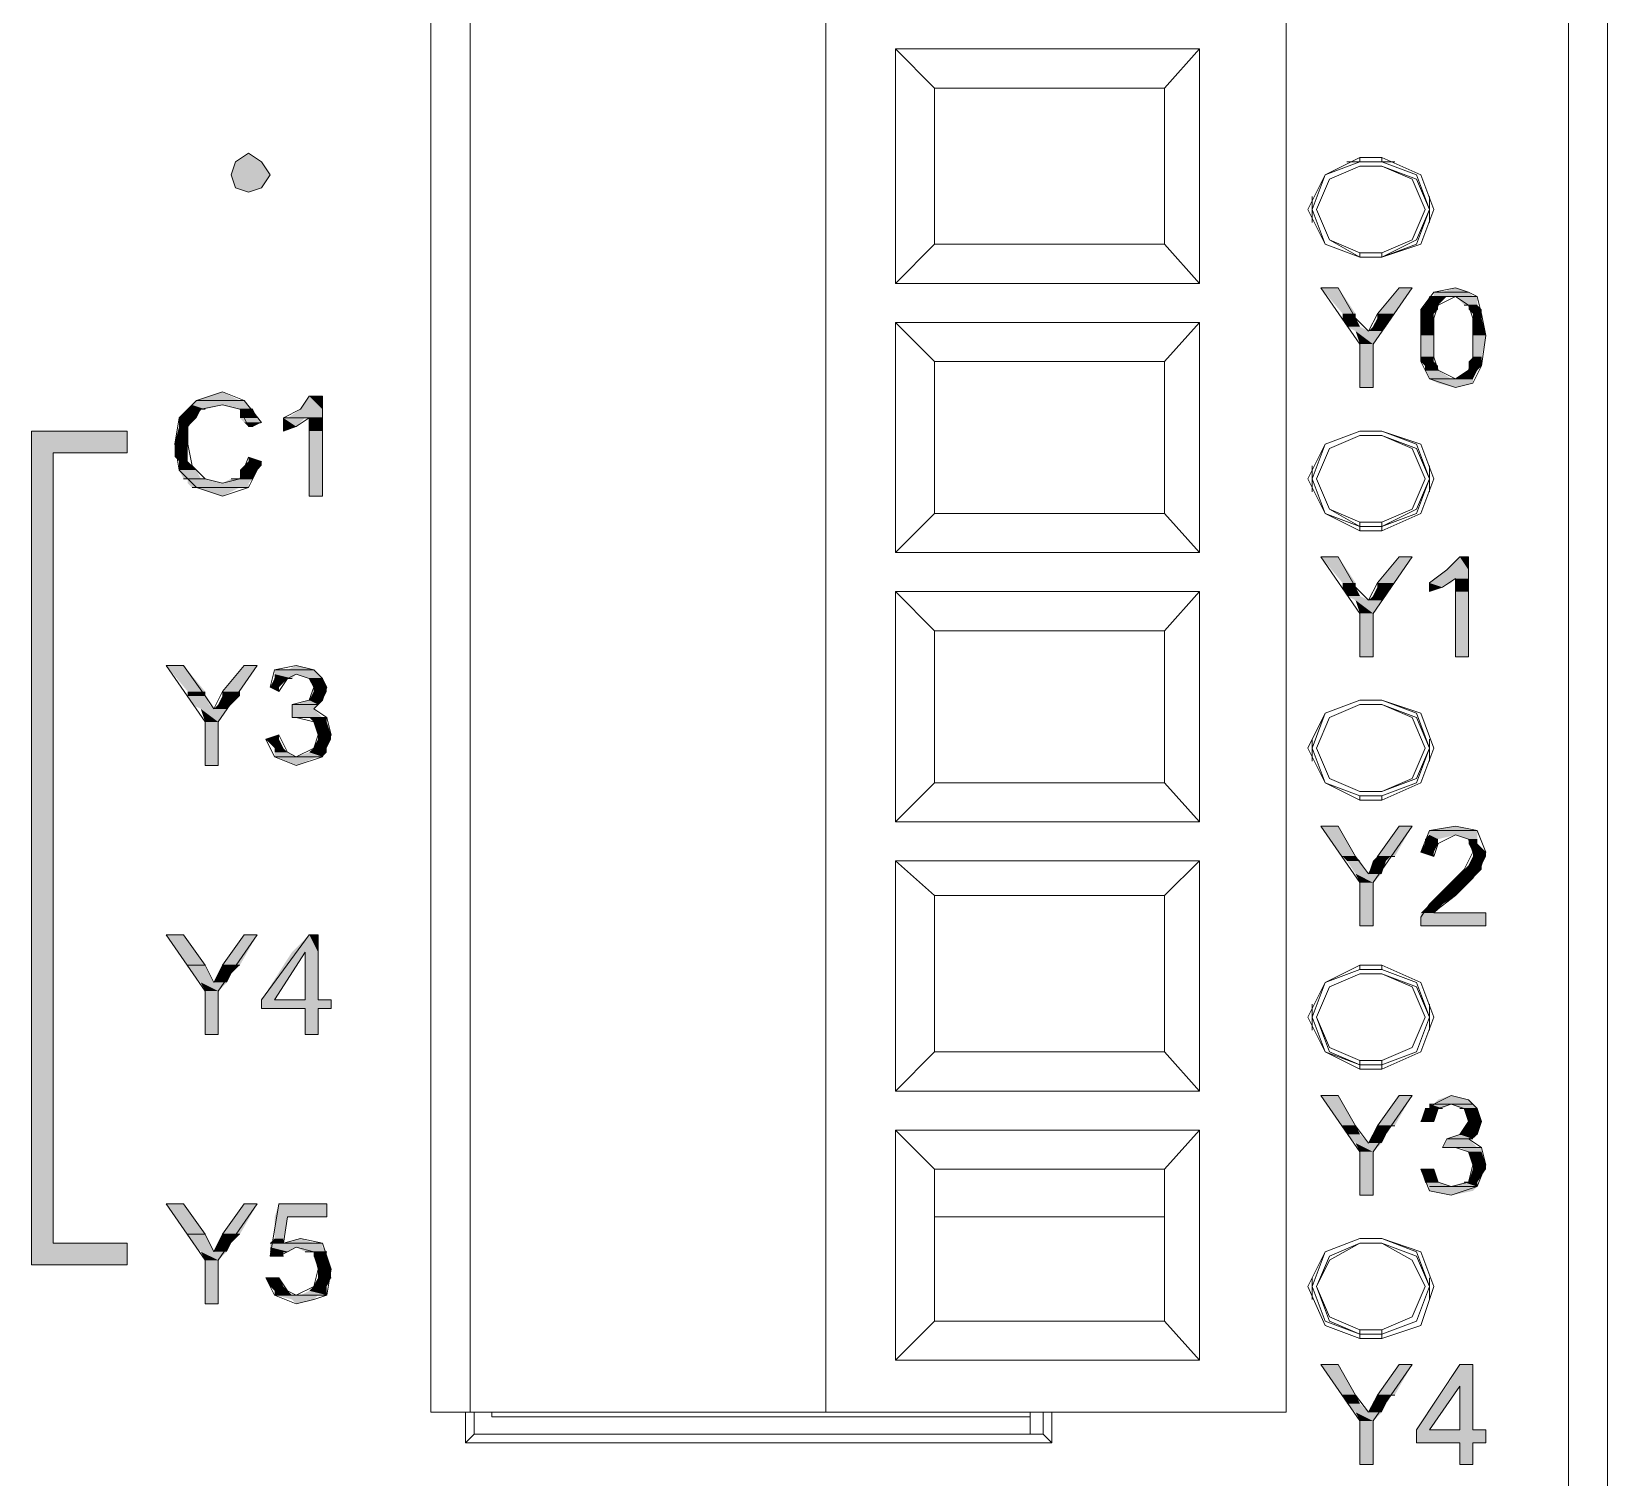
# Model space of a CAD drawing. Header units: millimetres. Extents: x 41 to 1635, y 11 to 1528.
# Drawn here: x 977.91 to 998.48, y 1161.36 to 1180.23 of the extents above; entities that cross this region are included whole.
import ezdxf

# ---------------------------------------------------------------- set-up
doc = ezdxf.new("R2010")
doc.units = ezdxf.units.MM
doc.header["$LTSCALE"] = 8
for name, color, linetype in [('Layer1', 3, 'CONTINUOUS'), ('PDF_Geometry', 7, 'CONTINUOUS'), ('PDF_Solid Fills', 7, 'CONTINUOUS')]:
    doc.layers.add(name, color=color, linetype=linetype)

# ---------------------------------------------------------------- blocks, each defined once
blk = doc.blocks.new('28SS211R')
at = {"layer": 'PDF_Geometry', "lineweight": 9}
for points in [[(45.894, 2.734), (45.894, -0.269), (45.894, -89.721), (45.894, -92.723)], [(45.894, -89.721), (45.724, -90.061), (45.384, -90.174), (45.384, 0.185)], [(41.702, -3.611), (30.542, -3.611), (30.542, -36.072)], [(31.052, -36.072), (31.052, -3.611)], [(35.697, -3.611), (35.697, -36.072)], [(41.702, -3.611), (41.702, -36.072)], [(36.603, -18.284), (36.603, -21.343)], [(36.603, -18.284), (37.113, -18.794), (37.113, -20.833)], [(40.569, -18.284), (36.603, -18.284)], [(37.113, -18.794), (40.116, -18.794), (40.569, -18.284)], [(40.569, -21.343), (40.569, -18.284)], [(40.569, -21.343), (40.116, -20.833), (40.116, -18.794)], [(42.665, -21.003), (42.212, -20.833), (41.985, -20.38), (42.212, -19.927), (42.665, -19.7), (42.665, -19.757)], [(42.665, -19.7), (42.948, -19.7), (42.948, -19.757)], [(42.948, -19.7), (43.458, -19.927), (43.628, -20.38), (43.458, -20.833), (42.948, -21.003), (42.948, -20.946)], [(42.665, -19.757), (42.212, -19.927), (42.042, -20.38), (42.212, -20.833), (42.665, -21.003)], [(42.665, -20.946), (42.268, -20.776), (42.099, -20.38), (42.268, -19.983), (42.665, -19.813), (42.268, -19.983), (42.099, -20.38), (42.268, -20.776), (42.665, -21.003)], [(43.118, -19.757), (42.495, -19.757)], [(42.948, -19.757), (42.665, -19.757)], [(42.665, -19.813), (42.665, -19.813)], [(42.948, -19.813), (43.402, -19.983), (43.571, -20.38), (43.402, -20.776), (42.948, -21.003), (43.402, -20.833), (43.571, -20.38), (43.402, -19.927), (42.948, -19.757)], [(42.948, -19.813), (42.948, -19.813)], [(42.948, -20.946), (43.345, -20.776), (43.515, -20.38), (43.345, -19.983), (42.948, -19.813)], [(42.042, -20.55), (42.042, -20.21)], [(43.571, -20.55), (43.571, -20.21)], [(40.116, -20.833), (37.113, -20.833), (36.603, -21.343)], [(42.948, -21.003), (42.665, -21.003), (42.948, -21.003), (42.665, -21.003), (42.665, -20.946)], [(42.665, -20.946), (42.948, -20.946)], [(42.665, -21.003), (42.665, -21.003)], [(42.948, -21.003), (42.948, -21.003)], [(36.603, -21.343), (40.569, -21.343)], [(36.603, -21.853), (36.603, -24.855)], [(36.603, -21.853), (37.113, -22.363), (37.113, -24.345)], [(40.569, -21.853), (36.603, -21.853)], [(37.113, -22.363), (40.116, -22.363), (40.569, -21.853)], [(40.569, -24.855), (40.569, -21.853)], [(40.569, -24.855), (40.116, -24.345), (40.116, -22.363)], [(42.665, -24.515), (42.212, -24.345), (42.042, -23.892), (42.212, -23.439), (42.665, -23.269), (42.212, -23.439), (41.985, -23.892), (42.212, -24.345), (42.665, -24.572)], [(42.665, -24.459), (42.268, -24.289), (42.099, -23.892), (42.268, -23.496), (42.665, -23.326), (42.268, -23.496), (42.099, -23.892), (42.268, -24.289), (42.665, -24.515)], [(42.665, -23.269), (42.665, -23.269)], [(42.665, -23.326), (42.665, -23.326)], [(42.948, -23.269), (42.948, -23.269)], [(42.948, -23.269), (43.402, -23.439), (43.571, -23.892), (43.402, -24.345), (42.948, -24.515), (42.948, -24.459)], [(42.948, -23.269), (43.458, -23.439), (43.628, -23.892), (43.458, -24.345), (42.948, -24.572), (42.948, -24.515)], [(42.948, -23.326), (42.948, -23.326)], [(42.948, -24.515), (43.402, -24.289), (43.571, -23.892), (43.402, -23.496), (42.948, -23.326)], [(42.948, -24.459), (43.345, -24.289), (43.515, -23.892), (43.345, -23.496), (42.948, -23.326)], [(42.042, -24.062), (42.042, -23.722)], [(43.571, -24.062), (43.571, -23.722)], [(40.116, -24.345), (37.113, -24.345), (36.603, -24.855)], [(42.665, -24.515), (42.948, -24.515), (42.665, -24.515), (42.665, -24.459)], [(42.665, -24.459), (42.948, -24.459)], [(42.948, -24.572), (42.665, -24.572), (42.665, -24.515)], [(36.603, -24.855), (40.569, -24.855)], [(36.603, -25.365), (36.603, -28.368)], [(36.603, -25.365), (37.113, -25.875), (37.113, -27.858)], [(40.569, -25.365), (36.603, -25.365)], [(37.113, -25.875), (40.116, -25.875), (40.569, -25.365)], [(40.569, -28.368), (40.569, -25.365)], [(40.569, -28.368), (40.116, -27.858), (40.116, -25.875)], [(42.665, -28.028), (42.212, -27.858), (42.042, -27.405), (42.212, -26.951), (42.665, -26.781), (42.212, -26.951), (41.985, -27.405), (42.212, -27.858), (42.665, -28.084)], [(42.665, -26.781), (42.665, -26.781)], [(42.665, -26.838), (42.665, -26.838)], [(42.948, -26.781), (42.948, -26.781)], [(42.948, -26.781), (43.458, -26.951), (43.628, -27.405), (43.458, -27.858), (42.948, -28.084), (42.948, -28.028)], [(42.948, -28.028), (43.402, -27.858), (43.571, -27.405), (43.402, -26.951), (42.948, -26.781)], [(42.948, -26.838), (42.948, -26.838)], [(42.042, -27.575), (42.042, -27.291)], [(43.571, -27.575), (43.571, -27.291)], [(40.116, -27.858), (37.113, -27.858), (36.603, -28.368)], [(42.665, -27.971), (42.665, -27.971)], [(42.665, -28.028), (42.665, -28.084), (42.948, -28.084)], [(42.665, -28.028), (42.948, -28.028)], [(42.948, -27.971), (42.948, -27.971)], [(36.603, -28.368), (40.569, -28.368)], [(36.603, -28.877), (36.603, -31.88)], [(36.603, -28.877), (37.113, -29.331), (37.113, -31.37)], [(40.569, -28.877), (36.603, -28.877)], [(37.113, -29.331), (40.116, -29.331), (40.569, -28.877)], [(40.569, -31.88), (40.569, -28.877)], [(40.569, -31.88), (40.116, -31.37), (40.116, -29.331)], [(42.665, -31.597), (42.212, -31.37), (41.985, -30.917), (42.212, -30.464), (42.665, -30.237), (42.665, -30.294)], [(42.665, -30.294), (42.212, -30.464), (42.042, -30.917), (42.212, -31.37), (42.665, -31.54)], [(42.665, -31.483), (42.268, -31.313), (42.099, -30.917), (42.268, -30.52), (42.665, -30.35), (42.268, -30.52), (42.099, -30.917), (42.268, -31.37), (42.665, -31.54)], [(42.948, -30.294), (42.948, -30.237), (42.665, -30.237)], [(42.948, -30.294), (42.665, -30.294)], [(42.665, -30.35), (42.665, -30.35)], [(42.948, -30.237), (43.458, -30.464), (43.628, -30.917), (43.458, -31.37), (42.948, -31.597), (42.948, -31.54)], [(42.948, -30.294), (43.402, -30.464), (43.571, -30.917), (43.402, -31.37), (42.948, -31.54), (42.948, -31.483)], [(42.948, -30.35), (42.948, -30.35)], [(42.948, -31.54), (43.402, -31.37), (43.571, -30.917), (43.402, -30.52), (42.948, -30.35)], [(42.948, -31.483), (43.345, -31.314), (43.515, -30.917), (43.345, -30.52), (42.948, -30.35)], [(42.042, -31.087), (42.042, -30.747)], [(43.571, -31.087), (43.571, -30.747)], [(40.116, -31.37), (37.113, -31.37), (36.603, -31.88)], [(42.665, -31.483), (42.948, -31.483)], [(42.665, -31.54), (42.665, -31.483)], [(42.665, -31.54), (42.665, -31.597), (42.948, -31.597)], [(36.603, -31.88), (40.569, -31.88)], [(36.603, -32.39), (36.603, -35.392)], [(36.603, -32.39), (37.113, -32.9), (37.113, -34.883)], [(40.569, -32.39), (36.603, -32.39)], [(37.113, -32.9), (40.116, -32.9), (40.569, -32.39)], [(40.569, -35.392), (40.569, -32.39)], [(40.569, -35.392), (40.116, -34.883), (40.116, -32.9)], [(37.113, -33.523), (40.116, -33.523)], [(42.665, -35.052), (42.212, -34.883), (42.042, -34.429), (42.212, -33.976), (42.665, -33.806), (42.212, -33.976), (41.985, -34.429), (42.212, -34.939), (42.665, -35.109)], [(42.665, -34.996), (42.268, -34.826), (42.099, -34.429), (42.268, -34.089), (42.665, -33.863), (42.268, -34.033), (42.099, -34.429), (42.268, -34.883), (42.665, -35.053)], [(42.665, -33.806), (42.665, -33.806)], [(42.665, -33.863), (42.665, -33.863)], [(42.948, -33.806), (42.948, -33.806)], [(42.948, -33.806), (43.402, -33.976), (43.571, -34.429), (43.402, -34.883), (42.948, -35.052), (42.948, -34.996)], [(42.948, -33.806), (43.458, -33.976), (43.628, -34.429), (43.458, -34.939), (42.948, -35.109), (42.948, -35.052)], [(42.948, -33.863), (42.948, -33.863)], [(42.948, -35.052), (43.402, -34.883), (43.571, -34.429), (43.402, -34.033), (42.948, -33.863)], [(42.948, -34.996), (43.345, -34.826), (43.515, -34.429), (43.345, -34.089), (42.948, -33.863)], [(42.042, -34.599), (42.042, -34.316)], [(43.571, -34.599), (43.571, -34.316)], [(40.116, -34.883), (37.113, -34.883), (36.603, -35.392)], [(42.665, -34.996), (42.948, -34.996)], [(42.665, -35.052), (42.665, -34.996)], [(42.665, -35.052), (42.665, -35.109), (42.948, -35.109)], [(36.603, -35.392), (40.569, -35.392)], [(30.542, -36.072), (41.702, -36.072)], [(30.995, -36.072), (30.995, -36.469)], [(31.108, -36.072), (31.108, -36.355)], [(31.335, -36.129), (31.335, -36.072)], [(38.36, -36.129), (31.335, -36.129)], [(38.36, -36.355), (38.36, -36.072)], [(38.53, -36.355), (38.53, -36.072)], [(38.53, -36.355), (38.643, -36.469), (38.643, -36.072)], [(38.643, -36.469), (30.995, -36.469), (31.108, -36.355)], [(31.108, -36.355), (38.529, -36.355)]]:
    blk.add_lwpolyline(points, dxfattribs=at)
for points in [[(27.936, -19.927), (27.992, -20.097), (28.162, -20.153), (28.332, -20.097), (28.446, -19.927), (28.332, -19.757), (28.162, -19.643), (27.992, -19.757)], [(42.665, -19.813), (42.948, -19.813)], [(42.835, -22.702), (42.835, -22.136), (43.345, -21.399), (43.175, -21.399), (42.892, -21.739), (42.778, -21.966), (42.608, -21.796), (42.382, -21.399), (42.155, -21.399), (42.665, -22.136), (42.665, -22.702)], [(42.155, -21.4), (42.382, -21.4)], [(43.175, -21.4), (43.345, -21.4)], [(43.571, -22.589), (43.911, -22.702), (44.138, -22.646), (44.251, -22.419), (44.308, -22.023), (44.251, -21.739), (44.195, -21.513), (44.081, -21.456), (43.911, -21.399), (43.628, -21.456), (43.458, -21.683), (43.458, -22.023), (43.458, -22.363)], [(43.628, -21.513), (43.571, -21.513), (43.798, -21.513)], [(43.741, -21.456), (43.628, -21.456), (44.081, -21.456)], [(43.628, -21.513), (43.911, -21.513), (43.798, -21.513)], [(43.685, -21.626), (43.911, -21.513), (44.081, -21.626), (44.138, -21.796), (44.138, -22.023), (44.138, -22.306), (44.081, -22.476), (43.911, -22.589), (43.685, -22.476), (43.628, -22.306), (43.628, -22.023), (43.628, -21.796)], [(43.741, -21.456), (44.081, -21.456)], [(43.911, -21.513), (44.195, -21.513)], [(43.911, -21.513), (44.195, -21.513)], [(43.458, -21.796), (43.628, -21.796)], [(43.458, -21.796), (43.628, -21.796)], [(43.515, -21.626), (43.685, -21.626)], [(43.515, -21.626), (43.685, -21.626)], [(44.025, -21.626), (44.195, -21.626)], [(44.025, -21.626), (44.195, -21.626)], [(44.138, -21.796), (44.251, -21.796)], [(44.138, -21.796), (44.251, -21.796)], [(43.458, -22.306), (43.628, -22.306)], [(43.458, -22.306), (43.628, -22.306)], [(44.138, -22.306), (44.251, -22.306)], [(44.138, -22.306), (44.251, -22.306)], [(43.515, -22.476), (43.685, -22.476)], [(43.515, -22.476), (43.685, -22.476)], [(43.571, -22.589), (43.911, -22.589)], [(43.571, -22.589), (43.911, -22.589)], [(43.911, -22.589), (44.138, -22.589)], [(43.911, -22.589), (44.138, -22.589)], [(44.081, -22.476), (44.195, -22.476)], [(44.081, -22.476), (44.195, -22.476)], [(28.049, -23.892), (27.822, -23.949), (27.596, -23.892), (27.426, -23.722), (27.369, -23.439), (27.369, -23.212), (27.539, -22.986), (27.822, -22.929), (28.049, -22.986), (28.162, -23.212), (28.332, -23.156), (28.106, -22.872), (27.822, -22.759), (27.482, -22.872), (27.256, -23.099), (27.199, -23.439), (27.256, -23.779), (27.482, -24.005), (27.822, -24.119), (28.162, -24.005), (28.332, -23.666), (28.162, -23.609)], [(29.125, -22.816), (28.955, -22.816), (28.842, -22.986), (28.616, -23.099), (28.616, -23.269), (28.785, -23.212), (28.955, -23.099), (28.955, -24.119), (29.125, -24.119)], [(28.955, -22.816), (29.125, -22.816)], [(42.665, -22.702), (42.835, -22.702)], [(27.369, -22.986), (27.539, -22.986)], [(27.369, -22.986), (27.596, -22.986), (27.539, -22.986)], [(27.482, -22.872), (28.106, -22.872)], [(27.482, -22.872), (28.106, -22.872)], [(28.049, -22.986), (28.219, -22.986)], [(28.049, -22.986), (28.219, -22.986)], [(27.256, -23.212), (27.369, -23.212)], [(27.256, -23.212), (27.369, -23.212)], [(28.162, -23.212), (28.219, -23.212), (28.162, -23.212)], [(28.672, -23.099), (28.616, -23.099), (28.899, -23.099)], [(28.672, -23.099), (28.955, -23.099), (28.899, -23.099)], [(28.955, -23.099), (29.125, -23.099)], [(28.955, -23.099), (29.125, -23.099)], [(25.33, -23.269), (26.576, -23.269)], [(25.33, -23.269), (25.33, -34.146), (26.576, -34.146), (26.576, -33.863), (25.613, -33.863), (25.613, -23.552), (26.576, -23.552), (26.576, -23.269)], [(42.665, -23.269), (42.948, -23.269)], [(42.665, -23.326), (42.948, -23.326)], [(25.613, -23.552), (26.576, -23.552)], [(27.313, -23.892), (27.596, -23.892)], [(27.313, -23.892), (27.596, -23.892)], [(27.426, -24.005), (28.049, -24.005)], [(27.426, -24.005), (28.162, -24.005), (28.049, -24.005)], [(28.049, -23.892), (27.936, -23.892), (28.219, -23.892)], [(28.049, -23.892), (28.219, -23.892)], [(28.955, -24.119), (29.125, -24.119)], [(42.155, -24.912), (42.382, -24.912)], [(42.835, -26.215), (42.835, -25.648), (43.345, -24.912), (43.175, -24.912), (42.892, -25.252), (42.778, -25.478), (42.608, -25.308), (42.382, -24.912), (42.155, -24.912), (42.665, -25.648), (42.665, -26.215)], [(43.175, -24.912), (43.345, -24.912)], [(44.081, -24.912), (43.968, -24.912), (43.798, -25.082), (43.571, -25.252), (43.571, -25.365), (43.741, -25.308), (43.911, -25.195), (43.911, -26.215), (44.081, -26.215)], [(43.968, -24.912), (44.081, -24.912)], [(42.665, -26.215), (42.835, -26.215)], [(43.911, -26.215), (44.081, -26.215)], [(27.086, -26.328), (27.313, -26.328)], [(27.766, -27.631), (27.766, -27.065), (28.276, -26.328), (28.106, -26.328), (27.822, -26.668), (27.709, -26.895), (27.596, -26.725), (27.313, -26.328), (27.086, -26.328), (27.596, -27.065), (27.596, -27.631)], [(28.106, -26.328), (28.276, -26.328)], [(28.502, -27.518), (28.785, -27.631), (29.125, -27.518), (29.239, -27.235), (29.182, -27.008), (29.012, -26.895), (29.125, -26.781), (29.182, -26.611), (29.125, -26.498), (29.012, -26.385), (28.785, -26.328), (28.502, -26.385), (28.446, -26.611), (28.559, -26.668), (28.672, -26.498), (28.785, -26.441), (28.955, -26.498), (29.012, -26.611), (28.955, -26.781), (28.729, -26.838), (28.729, -27.008), (28.785, -27.008), (29.012, -27.065), (29.069, -27.235), (29.012, -27.405), (28.785, -27.518), (28.672, -27.461), (28.559, -27.235), (28.389, -27.291)], [(28.672, -26.385), (28.502, -26.385), (29.012, -26.385)], [(28.502, -26.498), (28.672, -26.498)], [(28.502, -26.498), (28.729, -26.498), (28.672, -26.498)], [(28.502, -26.498), (28.672, -26.498)], [(28.502, -26.498), (28.672, -26.498)], [(28.672, -26.385), (29.012, -26.385)], [(28.955, -26.498), (29.125, -26.498)], [(28.955, -26.498), (29.125, -26.498)], [(28.955, -26.498), (29.125, -26.498)], [(28.955, -26.498), (29.125, -26.498)], [(28.446, -26.611), (28.559, -26.611)], [(28.446, -26.611), (28.559, -26.611)], [(29.012, -26.611), (29.182, -26.611)], [(29.012, -26.611), (29.182, -26.611)], [(28.729, -26.838), (28.729, -26.838)], [(28.785, -26.838), (28.729, -26.838), (29.069, -26.838)], [(28.785, -26.838), (29.069, -26.838)], [(28.955, -26.781), (29.125, -26.781)], [(28.955, -26.781), (29.125, -26.781)], [(42.665, -27.971), (42.268, -27.801), (42.099, -27.405), (42.268, -27.008), (42.665, -26.838), (42.268, -27.008), (42.099, -27.405), (42.268, -27.801)], [(42.665, -26.781), (42.948, -26.781)], [(42.665, -26.838), (42.948, -26.838)], [(42.948, -26.838), (43.345, -27.008), (43.515, -27.405), (43.345, -27.801), (42.948, -27.971), (43.402, -27.801), (43.571, -27.405), (43.402, -27.008)], [(28.729, -27.008), (28.785, -27.008), (28.729, -27.008)], [(28.785, -27.008), (29.125, -27.008)], [(28.785, -27.008), (29.125, -27.008)], [(28.842, -27.008), (29.182, -27.008)], [(28.842, -27.008), (29.182, -27.008)], [(29.069, -27.235), (29.239, -27.235)], [(29.069, -27.235), (29.239, -27.235)], [(29.069, -27.235), (29.239, -27.235)], [(29.069, -27.235), (29.239, -27.235)], [(28.502, -27.518), (29.125, -27.518)], [(28.502, -27.518), (29.125, -27.518)], [(28.502, -27.518), (29.069, -27.518)], [(28.502, -27.518), (29.125, -27.518), (29.069, -27.518)], [(27.596, -27.631), (27.766, -27.631)], [(42.948, -27.971), (42.665, -27.971)], [(42.155, -28.424), (42.382, -28.424)], [(42.835, -29.727), (42.835, -29.161), (43.345, -28.424), (43.175, -28.424), (42.892, -28.821), (42.778, -29.047), (42.608, -28.821), (42.382, -28.424), (42.155, -28.424), (42.665, -29.161), (42.665, -29.727)], [(43.175, -28.424), (43.345, -28.424)], [(43.628, -29.557), (43.685, -29.501), (43.911, -29.331), (44.138, -29.104), (44.251, -28.934), (44.308, -28.764), (44.195, -28.481), (43.911, -28.424), (43.571, -28.481), (43.458, -28.764), (43.628, -28.821), (43.685, -28.651), (43.911, -28.538), (44.081, -28.594), (44.138, -28.764), (44.025, -28.991), (43.741, -29.274), (43.571, -29.444), (43.458, -29.614), (43.458, -29.727), (44.308, -29.727), (44.308, -29.557)], [(43.571, -28.481), (44.195, -28.481)], [(43.571, -28.481), (44.195, -28.481)], [(43.458, -28.764), (43.628, -28.764)], [(43.458, -28.764), (43.628, -28.764)], [(43.458, -28.764), (43.628, -28.764)], [(43.458, -28.764), (43.628, -28.764)], [(44.138, -28.764), (44.308, -28.764)], [(44.138, -28.764), (44.308, -28.764)], [(44.138, -28.764), (44.308, -28.764)], [(44.138, -28.764), (44.308, -28.764)], [(42.438, -28.821), (42.608, -28.821)], [(42.438, -28.821), (42.608, -28.821)], [(42.892, -28.821), (43.062, -28.821)], [(42.892, -28.821), (43.118, -28.821), (43.062, -28.821)], [(43.628, -29.557), (44.308, -29.557)], [(42.665, -29.727), (42.835, -29.727)], [(43.458, -29.727), (44.308, -29.727)], [(27.086, -29.841), (27.313, -29.841)], [(27.766, -31.144), (27.766, -30.577), (28.276, -29.841), (28.106, -29.841), (27.822, -30.237), (27.709, -30.464), (27.596, -30.237), (27.313, -29.841), (27.086, -29.841), (27.596, -30.577), (27.596, -31.144)], [(28.106, -29.841), (28.276, -29.841)], [(29.069, -31.144), (29.069, -30.804), (29.239, -30.804), (29.239, -30.69), (29.069, -30.69), (29.069, -29.841), (28.955, -29.841), (28.332, -30.69), (28.332, -30.804), (28.899, -30.804), (28.899, -31.144)], [(28.955, -29.841), (29.069, -29.841)], [(28.502, -30.69), (28.899, -30.067), (28.899, -30.69)], [(27.369, -30.237), (27.596, -30.237)], [(27.369, -30.237), (27.596, -30.237)], [(27.822, -30.237), (28.049, -30.237)], [(27.822, -30.237), (28.049, -30.237)], [(42.665, -30.35), (42.948, -30.35)], [(28.332, -30.804), (28.899, -30.804)], [(28.502, -30.69), (28.899, -30.69)], [(29.069, -30.69), (29.239, -30.69)], [(29.069, -30.804), (29.239, -30.804)], [(27.596, -31.144), (27.766, -31.144)], [(28.899, -31.144), (29.069, -31.144)], [(42.948, -31.54), (42.665, -31.54)], [(42.155, -31.937), (42.382, -31.937)], [(42.835, -33.24), (42.835, -32.673), (43.345, -31.937), (43.175, -31.937), (42.892, -32.333), (42.778, -32.56), (42.608, -32.333), (42.382, -31.937), (42.155, -31.937), (42.665, -32.673), (42.665, -33.24)], [(43.175, -31.937), (43.345, -31.937)], [(43.571, -33.183), (43.855, -33.24), (44.195, -33.126), (44.308, -32.843), (44.251, -32.616), (44.081, -32.503), (44.195, -32.447), (44.251, -32.277), (44.195, -32.107), (44.081, -31.993), (43.855, -31.937), (43.628, -32.05), (43.458, -32.277), (43.628, -32.277), (43.685, -32.107), (43.855, -32.05), (44.025, -32.107), (44.081, -32.277), (43.968, -32.447), (43.798, -32.503), (43.741, -32.616), (43.911, -32.616), (44.081, -32.673), (44.138, -32.843), (44.081, -33.07), (43.855, -33.126), (43.685, -33.07), (43.628, -32.9), (43.458, -32.9)], [(43.628, -32.05), (43.571, -32.05), (44.138, -32.05)], [(43.628, -32.05), (44.138, -32.05)], [(43.458, -32.277), (43.628, -32.277)], [(43.458, -32.277), (43.628, -32.277)], [(43.458, -32.277), (43.628, -32.277)], [(43.458, -32.277), (43.628, -32.277)], [(43.458, -32.277), (43.628, -32.277)], [(43.571, -32.107), (43.515, -32.107), (43.685, -32.107)], [(43.515, -32.107), (43.685, -32.107)], [(43.515, -32.107), (43.685, -32.107)], [(43.571, -32.107), (43.741, -32.107), (43.685, -32.107)], [(43.968, -32.107), (44.195, -32.107)], [(43.968, -32.107), (44.195, -32.107)], [(44.025, -32.107), (44.195, -32.107)], [(44.025, -32.107), (44.195, -32.107)], [(44.081, -32.277), (44.251, -32.277)], [(44.081, -32.277), (44.251, -32.277)], [(44.081, -32.277), (44.251, -32.277)], [(44.081, -32.277), (44.251, -32.277)], [(44.081, -32.277), (44.251, -32.277)], [(44.081, -32.277), (44.251, -32.277)], [(42.438, -32.333), (42.608, -32.333)], [(42.438, -32.333), (42.608, -32.333)], [(42.892, -32.333), (43.062, -32.333)], [(42.892, -32.333), (43.118, -32.333), (43.062, -32.333)], [(43.968, -32.447), (44.195, -32.447)], [(43.968, -32.447), (44.195, -32.447)], [(43.741, -32.616), (43.911, -32.616), (43.741, -32.616)], [(43.798, -32.503), (43.798, -32.503)], [(43.798, -32.503), (44.138, -32.503)], [(43.798, -32.503), (44.138, -32.503)], [(43.798, -32.503), (44.081, -32.503)], [(43.798, -32.503), (44.138, -32.503), (44.081, -32.503)], [(43.911, -32.616), (44.195, -32.616)], [(43.911, -32.616), (44.195, -32.616)], [(43.911, -32.616), (44.251, -32.616)], [(43.911, -32.616), (44.251, -32.616)], [(43.628, -32.9), (43.458, -32.9), (43.628, -32.9)], [(44.138, -32.843), (44.308, -32.843)], [(44.138, -32.843), (44.308, -32.843)], [(44.138, -32.9), (44.308, -32.9)], [(44.138, -32.9), (44.308, -32.9)], [(43.515, -33.07), (43.685, -33.07)], [(43.515, -33.07), (43.685, -33.07)], [(44.081, -33.07), (44.025, -33.07), (44.195, -33.07)], [(44.081, -33.07), (44.195, -33.07)], [(42.665, -33.24), (42.835, -33.24)], [(43.571, -33.126), (44.195, -33.126)], [(43.571, -33.126), (44.195, -33.126)], [(27.086, -33.353), (27.313, -33.353)], [(27.766, -34.656), (27.766, -34.089), (28.276, -33.353), (28.106, -33.353), (27.822, -33.749), (27.709, -33.976), (27.596, -33.749), (27.313, -33.353), (27.086, -33.353), (27.596, -34.089), (27.596, -34.656)], [(28.106, -33.353), (28.276, -33.353)], [(28.502, -34.543), (28.785, -34.656), (29.012, -34.599), (29.182, -34.543), (29.239, -34.203), (29.125, -33.863), (28.842, -33.806), (28.616, -33.863), (28.672, -33.523), (29.182, -33.523), (29.182, -33.353), (28.559, -33.353), (28.446, -34.033), (28.559, -34.033), (28.672, -33.976), (28.785, -33.919), (29.012, -33.976), (29.069, -34.203), (29.012, -34.429), (28.785, -34.543), (28.672, -34.486), (28.559, -34.316), (28.389, -34.316)], [(28.559, -33.353), (29.182, -33.353)], [(28.672, -33.523), (29.182, -33.523)], [(25.613, -33.863), (26.576, -33.863)], [(27.369, -33.749), (27.596, -33.749)], [(27.369, -33.749), (27.596, -33.749)], [(27.822, -33.749), (28.049, -33.749)], [(27.822, -33.749), (28.049, -33.749)], [(28.446, -33.863), (29.125, -33.863)], [(28.446, -33.863), (29.125, -33.863)], [(42.665, -33.806), (42.948, -33.806)], [(42.665, -33.863), (42.948, -33.863)], [(28.446, -33.976), (28.616, -33.976)], [(28.446, -33.976), (28.672, -33.976), (28.616, -33.976)], [(28.446, -34.033), (28.616, -34.033), (28.559, -34.033)], [(28.899, -33.976), (29.182, -33.976)], [(28.899, -33.976), (29.182, -33.976)], [(29.012, -34.033), (29.182, -34.033)], [(29.012, -34.033), (29.182, -34.033)], [(25.33, -34.146), (26.576, -34.146)], [(28.559, -34.316), (28.389, -34.316), (28.559, -34.316)], [(29.069, -34.203), (29.239, -34.203)], [(29.069, -34.203), (29.239, -34.203)], [(29.069, -34.316), (29.239, -34.316)], [(29.069, -34.316), (29.239, -34.316)], [(28.502, -34.543), (28.785, -34.543)], [(28.502, -34.543), (28.785, -34.543)], [(28.502, -34.543), (29.069, -34.543)], [(28.502, -34.543), (29.125, -34.543), (29.069, -34.543)], [(28.842, -34.543), (28.785, -34.543), (29.125, -34.543)], [(28.842, -34.543), (29.182, -34.543), (29.125, -34.543)], [(27.596, -34.656), (27.766, -34.656)], [(42.948, -35.052), (42.665, -35.052)], [(42.155, -35.449), (42.382, -35.449)], [(42.835, -36.752), (42.835, -36.185), (43.345, -35.449), (43.175, -35.449), (42.892, -35.846), (42.778, -36.072), (42.608, -35.846), (42.382, -35.449), (42.155, -35.449), (42.665, -36.185), (42.665, -36.752)], [(43.175, -35.449), (43.345, -35.449)], [(44.138, -36.752), (44.138, -36.469), (44.308, -36.469), (44.308, -36.299), (44.138, -36.299), (44.138, -35.449), (43.968, -35.449), (43.402, -36.299), (43.402, -36.469), (43.968, -36.469), (43.968, -36.752)], [(43.968, -35.449), (44.138, -35.449)], [(43.571, -36.299), (43.968, -35.732), (43.968, -36.299)], [(42.438, -35.846), (42.608, -35.846)], [(42.438, -35.846), (42.608, -35.846)], [(42.892, -35.846), (43.062, -35.846)], [(42.892, -35.846), (43.118, -35.846), (43.062, -35.846)], [(43.571, -36.299), (43.968, -36.299)], [(44.138, -36.299), (44.308, -36.299)], [(43.401, -36.469), (43.968, -36.469)], [(44.138, -36.469), (44.308, -36.469)], [(42.665, -36.752), (42.835, -36.752)], [(43.968, -36.752), (44.138, -36.752)]]:
    blk.add_lwpolyline(points, close=True, dxfattribs=at)
at = {"layer": 'PDF_Solid Fills', "lineweight": 9, "transparency": 33554559}
for points in [[(28.162, -19.643), (27.992, -19.757), (28.332, -19.757)], [(27.992, -19.757), (27.936, -19.927), (28.446, -19.927)], [(27.936, -19.927), (27.992, -20.097), (28.332, -20.097)], [(27.936, -19.927), (28.446, -19.927), (28.332, -20.097)], [(27.992, -19.757), (28.332, -19.757), (28.446, -19.927)], [(27.992, -20.097), (28.332, -20.097), (28.162, -20.153)], [(42.155, -21.4), (42.438, -21.739), (42.608, -21.739)], [(42.155, -21.4), (42.382, -21.4), (42.608, -21.739)], [(43.175, -21.4), (42.892, -21.739), (43.118, -21.739)], [(43.175, -21.4), (43.345, -21.4), (43.118, -21.739)], [(43.571, -21.513), (43.515, -21.626), (43.685, -21.626)], [(43.571, -21.513), (43.798, -21.513), (43.685, -21.626)], [(43.628, -21.456), (43.628, -21.513), (44.138, -21.513)], [(43.628, -21.456), (44.081, -21.456), (44.138, -21.513)], [(43.911, -21.4), (43.741, -21.456), (44.081, -21.456)], [(43.911, -21.513), (44.025, -21.626), (44.195, -21.626)], [(43.911, -21.513), (44.195, -21.513), (44.195, -21.626)], [(42.438, -21.739), (42.438, -21.796), (42.608, -21.796)], [(42.438, -21.739), (42.608, -21.739), (42.608, -21.796)], [(42.438, -21.796), (42.495, -21.909), (42.665, -21.909)], [(42.438, -21.796), (42.608, -21.796), (42.665, -21.909)], [(42.892, -21.796), (42.835, -21.909), (43.005, -21.909)], [(42.892, -21.739), (42.892, -21.796), (43.062, -21.796)], [(42.892, -21.739), (43.118, -21.739), (43.062, -21.796)], [(42.892, -21.796), (43.062, -21.796), (43.005, -21.909)], [(43.515, -21.626), (43.458, -21.683), (43.685, -21.683)], [(43.458, -21.683), (43.458, -21.739), (43.628, -21.739)], [(43.458, -21.683), (43.685, -21.683), (43.628, -21.739)], [(43.458, -21.739), (43.458, -21.796), (43.628, -21.796)], [(43.458, -21.739), (43.628, -21.739), (43.628, -21.796)], [(43.458, -21.796), (43.458, -22.023), (43.628, -22.023)], [(43.458, -21.796), (43.628, -21.796), (43.628, -22.023)], [(43.515, -21.626), (43.685, -21.626), (43.685, -21.683)], [(44.081, -21.626), (44.081, -21.683), (44.251, -21.683)], [(44.081, -21.626), (44.195, -21.626), (44.251, -21.683)], [(44.081, -21.683), (44.138, -21.739), (44.251, -21.739)], [(44.081, -21.683), (44.251, -21.683), (44.251, -21.739)], [(44.138, -21.739), (44.138, -21.796), (44.251, -21.796)], [(44.138, -21.739), (44.251, -21.739), (44.251, -21.796)], [(44.138, -21.796), (44.138, -22.023), (44.308, -22.023)], [(44.138, -21.796), (44.251, -21.796), (44.308, -22.023)], [(42.495, -21.909), (42.608, -21.966), (42.778, -21.966)], [(42.495, -21.909), (42.665, -21.909), (42.778, -21.966)], [(42.608, -21.966), (42.665, -22.136), (42.835, -22.136)], [(42.608, -21.966), (42.948, -21.966), (42.835, -22.136)], [(42.835, -21.909), (42.778, -21.966), (42.948, -21.966)], [(42.835, -21.909), (43.005, -21.909), (42.948, -21.966)], [(42.665, -22.136), (42.665, -22.702), (42.835, -22.702)], [(42.665, -22.136), (42.835, -22.136), (42.835, -22.702)], [(43.458, -22.023), (43.458, -22.306), (43.628, -22.306)], [(43.458, -22.023), (43.628, -22.023), (43.628, -22.306)], [(44.138, -22.023), (44.138, -22.306), (44.251, -22.306)], [(44.138, -22.023), (44.308, -22.023), (44.251, -22.306)], [(43.458, -22.306), (43.458, -22.363), (43.628, -22.363)], [(43.458, -22.306), (43.628, -22.306), (43.628, -22.363)], [(43.458, -22.363), (43.515, -22.419), (43.685, -22.419)], [(43.458, -22.363), (43.628, -22.363), (43.685, -22.419)], [(44.138, -22.306), (44.081, -22.363), (44.251, -22.363)], [(44.081, -22.363), (44.081, -22.419), (44.251, -22.419)], [(44.081, -22.363), (44.251, -22.363), (44.251, -22.419)], [(44.138, -22.306), (44.251, -22.306), (44.251, -22.363)], [(43.515, -22.419), (43.515, -22.476), (43.685, -22.476)], [(43.515, -22.419), (43.685, -22.419), (43.685, -22.476)], [(43.515, -22.476), (43.571, -22.589), (43.855, -22.589)], [(43.515, -22.476), (43.685, -22.476), (43.855, -22.589)], [(43.571, -22.589), (43.685, -22.646), (44.138, -22.646)], [(43.571, -22.589), (44.138, -22.589), (44.138, -22.646)], [(44.081, -22.476), (43.911, -22.589), (44.138, -22.589)], [(44.081, -22.419), (44.081, -22.476), (44.195, -22.476)], [(44.081, -22.419), (44.251, -22.419), (44.195, -22.476)], [(44.081, -22.476), (44.195, -22.476), (44.138, -22.589)], [(27.822, -22.759), (27.482, -22.872), (28.049, -22.872)], [(28.955, -22.816), (28.842, -22.986), (29.125, -22.986)], [(28.955, -22.816), (29.125, -22.816), (29.125, -22.986)], [(43.685, -22.646), (44.138, -22.646), (43.911, -22.703)], [(27.369, -22.986), (27.256, -23.099), (27.482, -23.099)], [(27.426, -22.929), (27.369, -22.986), (27.596, -22.986)], [(27.369, -22.986), (27.539, -22.986), (27.482, -23.099)], [(27.482, -22.872), (27.426, -22.929), (28.162, -22.929)], [(27.426, -22.929), (27.822, -22.929), (27.596, -22.986)], [(27.482, -22.872), (28.106, -22.872), (28.162, -22.929)], [(27.822, -22.929), (28.049, -22.986), (28.219, -22.986)], [(27.822, -22.929), (28.162, -22.929), (28.219, -22.986)], [(28.049, -22.986), (28.049, -23.099), (28.276, -23.099)], [(28.049, -22.986), (28.219, -22.986), (28.276, -23.099)], [(28.842, -22.986), (28.672, -23.099), (29.125, -23.099)], [(28.842, -22.986), (29.125, -22.986), (29.125, -23.099)], [(27.256, -23.212), (27.199, -23.439), (27.369, -23.439)], [(27.256, -23.099), (27.256, -23.156), (27.426, -23.156)], [(27.256, -23.099), (27.482, -23.099), (27.426, -23.156)], [(27.256, -23.156), (27.256, -23.212), (27.369, -23.212)], [(27.256, -23.156), (27.426, -23.156), (27.369, -23.212)], [(27.256, -23.212), (27.369, -23.212), (27.369, -23.439)], [(28.049, -23.099), (28.106, -23.156), (28.332, -23.156)], [(28.049, -23.099), (28.276, -23.099), (28.332, -23.156)], [(28.106, -23.156), (28.162, -23.212), (28.219, -23.212)], [(28.106, -23.156), (28.332, -23.156), (28.219, -23.212)], [(28.616, -23.099), (28.616, -23.212), (28.785, -23.212)], [(28.616, -23.099), (28.899, -23.099), (28.785, -23.212)], [(28.616, -23.212), (28.785, -23.212), (28.616, -23.269)], [(28.955, -23.099), (28.955, -23.212), (29.125, -23.212)], [(28.955, -23.099), (29.125, -23.099), (29.125, -23.212)], [(28.955, -23.212), (28.955, -23.269), (29.125, -23.269)], [(28.955, -23.212), (29.125, -23.212), (29.125, -23.269)], [(25.33, -23.269), (25.33, -23.552), (26.576, -23.552)], [(25.33, -23.269), (26.576, -23.269), (26.576, -23.552)], [(27.199, -23.439), (27.199, -23.609), (27.369, -23.609)], [(27.199, -23.439), (27.369, -23.439), (27.369, -23.609)], [(28.955, -23.269), (28.955, -24.119), (29.125, -24.119)], [(28.955, -23.269), (29.125, -23.269), (29.125, -24.119)], [(25.33, -23.552), (25.33, -33.863), (25.613, -33.863)], [(25.33, -23.552), (25.613, -23.552), (25.613, -33.863)], [(27.199, -23.609), (27.256, -23.666), (27.369, -23.666)], [(27.199, -23.609), (27.369, -23.609), (27.369, -23.666)], [(28.162, -23.609), (28.162, -23.666), (28.332, -23.666)], [(27.256, -23.666), (27.256, -23.722), (27.426, -23.722)], [(27.256, -23.666), (27.369, -23.666), (27.426, -23.722)], [(27.256, -23.722), (27.256, -23.779), (27.482, -23.779)], [(27.256, -23.722), (27.426, -23.722), (27.482, -23.779)], [(27.256, -23.779), (27.313, -23.892), (27.539, -23.892)], [(27.256, -23.779), (27.482, -23.779), (27.539, -23.892)], [(28.106, -23.722), (28.049, -23.779), (28.276, -23.779)], [(28.049, -23.779), (28.049, -23.892), (28.219, -23.892)], [(28.049, -23.779), (28.276, -23.779), (28.219, -23.892)], [(28.162, -23.666), (28.106, -23.722), (28.332, -23.722)], [(28.106, -23.722), (28.332, -23.722), (28.276, -23.779)], [(28.162, -23.666), (28.332, -23.666), (28.332, -23.722)], [(27.369, -23.892), (27.369, -23.949), (27.822, -23.949)], [(27.369, -23.892), (27.596, -23.892), (27.822, -23.949)], [(27.369, -23.949), (27.426, -24.006), (28.162, -24.006)], [(27.369, -23.949), (28.162, -23.949), (28.162, -24.006)], [(27.482, -24.005), (28.049, -24.005), (27.822, -24.119)], [(27.936, -23.892), (27.822, -23.949), (28.162, -23.949)], [(27.936, -23.892), (28.219, -23.892), (28.162, -23.949)], [(42.155, -24.912), (42.438, -25.252), (42.608, -25.252)], [(42.155, -24.912), (42.382, -24.912), (42.608, -25.252)], [(43.175, -24.912), (42.892, -25.252), (43.118, -25.252)], [(43.175, -24.912), (43.345, -24.912), (43.118, -25.252)], [(43.798, -25.082), (43.628, -25.195), (44.081, -25.195)], [(43.968, -24.912), (43.798, -25.082), (44.081, -25.082)], [(43.798, -25.082), (44.081, -25.082), (44.081, -25.195)], [(43.968, -24.912), (44.081, -24.912), (44.081, -25.082)], [(42.438, -25.252), (42.438, -25.308), (42.608, -25.308)], [(42.438, -25.252), (42.608, -25.252), (42.608, -25.308)], [(42.892, -25.252), (42.892, -25.308), (43.062, -25.308)], [(42.892, -25.252), (43.118, -25.252), (43.062, -25.308)], [(43.628, -25.195), (43.571, -25.252), (43.855, -25.252)], [(43.571, -25.252), (43.571, -25.308), (43.741, -25.308)], [(43.571, -25.252), (43.855, -25.252), (43.741, -25.308)], [(43.628, -25.195), (43.911, -25.195), (43.855, -25.252)], [(43.911, -25.195), (43.911, -25.252), (44.081, -25.252)], [(43.911, -25.195), (44.081, -25.195), (44.081, -25.252)], [(43.911, -25.252), (43.911, -25.308), (44.081, -25.308)], [(43.911, -25.252), (44.081, -25.252), (44.081, -25.308)], [(42.438, -25.308), (42.495, -25.422), (42.665, -25.422)], [(42.438, -25.308), (42.608, -25.308), (42.665, -25.422)], [(42.495, -25.422), (42.608, -25.478), (42.778, -25.478)], [(42.495, -25.422), (42.665, -25.422), (42.778, -25.478)], [(42.608, -25.478), (42.665, -25.648), (42.835, -25.648)], [(42.608, -25.478), (42.948, -25.478), (42.835, -25.648)], [(42.835, -25.422), (42.778, -25.478), (42.948, -25.478)], [(42.892, -25.308), (42.835, -25.422), (43.005, -25.422)], [(42.835, -25.422), (43.005, -25.422), (42.948, -25.478)], [(42.892, -25.308), (43.062, -25.308), (43.005, -25.422)], [(43.571, -25.308), (43.741, -25.308), (43.571, -25.365)], [(43.911, -25.308), (43.911, -25.365), (44.081, -25.365)], [(43.911, -25.308), (44.081, -25.308), (44.081, -25.365)], [(43.911, -25.365), (43.911, -26.215), (44.081, -26.215)], [(43.911, -25.365), (44.081, -25.365), (44.081, -26.215)], [(42.665, -25.648), (42.665, -26.215), (42.835, -26.215)], [(42.665, -25.648), (42.835, -25.648), (42.835, -26.215)], [(27.086, -26.328), (27.369, -26.668), (27.596, -26.668)], [(27.086, -26.328), (27.313, -26.328), (27.596, -26.668)], [(28.106, -26.328), (27.822, -26.668), (28.049, -26.668)], [(28.106, -26.328), (28.276, -26.328), (28.049, -26.668)], [(28.502, -26.498), (28.446, -26.611), (28.559, -26.611)], [(28.502, -26.385), (28.502, -26.441), (29.069, -26.441)], [(28.502, -26.385), (29.012, -26.385), (29.069, -26.441)], [(28.502, -26.441), (28.502, -26.498), (28.729, -26.498)], [(28.502, -26.441), (28.785, -26.441), (28.729, -26.498)], [(28.502, -26.498), (28.672, -26.498), (28.559, -26.611)], [(28.785, -26.328), (28.672, -26.385), (29.012, -26.385)], [(28.785, -26.441), (28.955, -26.498), (29.125, -26.498)], [(28.785, -26.441), (29.069, -26.441), (29.125, -26.498)], [(28.955, -26.498), (29.012, -26.611), (29.182, -26.611)], [(28.955, -26.498), (29.125, -26.498), (29.182, -26.611)], [(27.369, -26.668), (27.369, -26.725), (27.596, -26.725)], [(27.369, -26.668), (27.596, -26.668), (27.596, -26.725)], [(27.369, -26.725), (27.426, -26.838), (27.652, -26.838)], [(27.369, -26.725), (27.596, -26.725), (27.652, -26.838)], [(27.822, -26.725), (27.766, -26.838), (27.936, -26.838)], [(27.822, -26.668), (27.822, -26.725), (28.049, -26.725)], [(27.822, -26.668), (28.049, -26.668), (28.049, -26.725)], [(27.822, -26.725), (28.049, -26.725), (27.936, -26.838)], [(28.446, -26.611), (28.559, -26.611), (28.559, -26.668)], [(29.012, -26.668), (28.955, -26.781), (29.125, -26.781)], [(29.012, -26.611), (29.012, -26.668), (29.182, -26.668)], [(29.012, -26.611), (29.182, -26.611), (29.182, -26.668)], [(29.012, -26.668), (29.182, -26.668), (29.125, -26.781)], [(27.426, -26.838), (27.539, -26.895), (27.709, -26.895)], [(27.426, -26.838), (27.652, -26.838), (27.709, -26.895)], [(27.539, -26.895), (27.596, -27.065), (27.766, -27.065)], [(27.539, -26.895), (27.879, -26.895), (27.766, -27.065)], [(27.766, -26.838), (27.709, -26.895), (27.879, -26.895)], [(27.766, -26.838), (27.936, -26.838), (27.879, -26.895)], [(28.729, -26.838), (28.729, -26.895), (29.012, -26.895)], [(28.729, -26.838), (29.069, -26.838), (29.012, -26.895)], [(28.729, -26.895), (28.729, -27.008), (29.125, -27.008)], [(28.729, -26.895), (29.012, -26.895), (29.125, -27.008)], [(28.955, -26.781), (28.785, -26.838), (29.069, -26.838)], [(28.955, -26.781), (29.125, -26.781), (29.069, -26.838)], [(27.596, -27.065), (27.596, -27.631), (27.766, -27.631)], [(27.596, -27.065), (27.766, -27.065), (27.766, -27.631)], [(28.955, -27.008), (29.012, -27.065), (29.182, -27.065)], [(28.955, -27.008), (29.182, -27.008), (29.182, -27.065)], [(29.012, -27.065), (29.069, -27.235), (29.239, -27.235)], [(29.012, -27.065), (29.182, -27.065), (29.239, -27.235)], [(28.559, -27.235), (28.389, -27.291), (28.559, -27.291)], [(28.389, -27.291), (28.502, -27.405), (28.616, -27.405)], [(28.389, -27.291), (28.559, -27.291), (28.616, -27.405)], [(29.069, -27.291), (29.012, -27.405), (29.182, -27.405)], [(29.069, -27.235), (29.069, -27.291), (29.239, -27.291)], [(29.069, -27.235), (29.239, -27.235), (29.239, -27.291)], [(29.069, -27.291), (29.239, -27.291), (29.182, -27.405)], [(28.502, -27.405), (28.502, -27.461), (28.672, -27.461)], [(28.502, -27.405), (28.616, -27.405), (28.672, -27.461)], [(28.502, -27.461), (28.502, -27.518), (28.785, -27.518)], [(28.502, -27.461), (28.672, -27.461), (28.785, -27.518)], [(28.502, -27.518), (29.069, -27.518), (28.785, -27.631)], [(28.955, -27.461), (28.785, -27.518), (29.125, -27.518)], [(29.012, -27.405), (28.955, -27.461), (29.182, -27.461)], [(28.955, -27.461), (29.182, -27.461), (29.125, -27.518)], [(29.012, -27.405), (29.182, -27.405), (29.182, -27.461)], [(42.155, -28.424), (42.438, -28.821), (42.608, -28.821)], [(42.155, -28.424), (42.382, -28.424), (42.608, -28.821)], [(43.175, -28.424), (42.892, -28.821), (43.118, -28.821)], [(43.175, -28.424), (43.345, -28.424), (43.118, -28.821)], [(43.571, -28.538), (43.515, -28.594), (43.685, -28.594)], [(43.911, -28.424), (43.571, -28.481), (44.138, -28.481)], [(43.571, -28.481), (43.571, -28.538), (44.195, -28.538)], [(43.571, -28.481), (44.195, -28.481), (44.195, -28.538)], [(43.571, -28.538), (43.911, -28.538), (43.685, -28.594)], [(43.911, -28.538), (44.081, -28.594), (44.195, -28.594)], [(43.911, -28.538), (44.195, -28.538), (44.195, -28.594)], [(43.515, -28.651), (43.458, -28.764), (43.628, -28.764)], [(43.458, -28.764), (43.628, -28.764), (43.628, -28.821)], [(43.515, -28.594), (43.515, -28.651), (43.685, -28.651)], [(43.515, -28.594), (43.685, -28.594), (43.685, -28.651)], [(43.515, -28.651), (43.685, -28.651), (43.628, -28.764)], [(44.081, -28.594), (44.081, -28.651), (44.195, -28.651)], [(44.081, -28.594), (44.195, -28.594), (44.195, -28.651)], [(44.081, -28.651), (44.138, -28.764), (44.308, -28.764)], [(44.081, -28.651), (44.195, -28.651), (44.308, -28.764)], [(44.138, -28.764), (44.138, -28.821), (44.308, -28.821)], [(44.138, -28.764), (44.308, -28.764), (44.308, -28.821)], [(42.438, -28.821), (42.495, -28.877), (42.665, -28.877)], [(42.438, -28.821), (42.608, -28.821), (42.665, -28.877)], [(42.495, -28.877), (42.608, -29.047), (42.778, -29.047)], [(42.495, -28.877), (42.665, -28.877), (42.778, -29.047)], [(42.835, -28.877), (42.778, -29.047), (42.948, -29.047)], [(42.892, -28.821), (42.835, -28.877), (43.005, -28.877)], [(42.835, -28.877), (43.005, -28.877), (42.948, -29.047)], [(42.892, -28.821), (43.062, -28.821), (43.005, -28.877)], [(44.025, -28.991), (43.911, -29.104), (44.138, -29.104)], [(44.081, -28.934), (44.025, -28.991), (44.251, -28.991)], [(44.025, -28.991), (44.251, -28.991), (44.138, -29.104)], [(44.138, -28.821), (44.081, -28.934), (44.251, -28.934)], [(44.081, -28.934), (44.251, -28.934), (44.251, -28.991)], [(44.138, -28.821), (44.308, -28.821), (44.251, -28.934)], [(42.608, -29.047), (42.665, -29.161), (42.835, -29.161)], [(42.608, -29.047), (42.948, -29.047), (42.835, -29.161)], [(42.665, -29.161), (42.665, -29.727), (42.835, -29.727)], [(42.665, -29.161), (42.835, -29.161), (42.835, -29.727)], [(43.911, -29.104), (43.741, -29.274), (43.968, -29.274)], [(43.911, -29.104), (44.138, -29.104), (43.968, -29.274)], [(43.685, -29.331), (43.571, -29.444), (43.741, -29.444)], [(43.741, -29.274), (43.685, -29.331), (43.911, -29.331)], [(43.685, -29.331), (43.911, -29.331), (43.741, -29.444)], [(43.741, -29.274), (43.968, -29.274), (43.911, -29.331)], [(43.515, -29.501), (43.458, -29.557), (43.628, -29.557)], [(43.458, -29.557), (43.458, -29.614), (44.308, -29.614)], [(43.458, -29.557), (44.308, -29.557), (44.308, -29.614)], [(43.571, -29.444), (43.515, -29.501), (43.685, -29.501)], [(43.515, -29.501), (43.685, -29.501), (43.628, -29.557)], [(43.571, -29.444), (43.741, -29.444), (43.685, -29.501)], [(43.458, -29.614), (43.458, -29.727), (44.308, -29.727)], [(43.458, -29.614), (44.308, -29.614), (44.308, -29.727)], [(27.086, -29.841), (27.369, -30.237), (27.596, -30.237)], [(27.086, -29.841), (27.313, -29.841), (27.596, -30.237)], [(28.106, -29.841), (27.822, -30.237), (28.049, -30.237)], [(28.106, -29.841), (28.276, -29.841), (28.049, -30.237)], [(28.955, -29.841), (28.729, -30.067), (29.069, -30.067)], [(28.955, -29.841), (29.069, -29.841), (29.069, -30.067)], [(28.729, -30.067), (28.332, -30.69), (28.502, -30.69)], [(28.729, -30.067), (28.899, -30.067), (28.502, -30.69)], [(28.899, -30.067), (28.899, -30.69), (29.069, -30.69)], [(28.899, -30.067), (29.069, -30.067), (29.069, -30.69)], [(27.369, -30.237), (27.426, -30.35), (27.652, -30.35)], [(27.369, -30.237), (27.596, -30.237), (27.652, -30.35)], [(27.426, -30.35), (27.539, -30.464), (27.709, -30.464)], [(27.426, -30.35), (27.652, -30.35), (27.709, -30.464)], [(27.766, -30.35), (27.709, -30.464), (27.879, -30.464)], [(27.822, -30.237), (27.766, -30.35), (27.936, -30.35)], [(27.766, -30.35), (27.936, -30.35), (27.879, -30.464)], [(27.822, -30.237), (28.049, -30.237), (27.936, -30.35)], [(27.539, -30.464), (27.596, -30.577), (27.766, -30.577)], [(27.539, -30.464), (27.879, -30.464), (27.766, -30.577)], [(27.596, -30.577), (27.596, -31.144), (27.766, -31.144)], [(27.596, -30.577), (27.766, -30.577), (27.766, -31.144)], [(28.332, -30.69), (28.332, -30.804), (29.239, -30.804)], [(28.332, -30.69), (29.239, -30.69), (29.239, -30.804)], [(28.899, -30.804), (28.899, -31.144), (29.069, -31.144)], [(28.899, -30.804), (29.069, -30.804), (29.069, -31.144)], [(42.155, -31.937), (42.438, -32.333), (42.608, -32.333)], [(42.155, -31.937), (42.382, -31.937), (42.608, -32.333)], [(43.175, -31.937), (42.892, -32.333), (43.118, -32.333)], [(43.175, -31.937), (43.345, -31.937), (43.118, -32.333)], [(43.571, -32.05), (43.571, -32.107), (43.741, -32.107)], [(43.571, -32.05), (43.855, -32.05), (43.741, -32.107)], [(43.685, -31.993), (43.628, -32.05), (44.138, -32.05)], [(43.855, -31.937), (43.685, -31.993), (44.081, -31.993)], [(43.685, -31.993), (44.081, -31.993), (44.138, -32.05)], [(43.855, -32.05), (43.968, -32.107), (44.195, -32.107)], [(43.855, -32.05), (44.138, -32.05), (44.195, -32.107)], [(43.515, -32.107), (43.458, -32.277), (43.628, -32.277)], [(43.515, -32.107), (43.685, -32.107), (43.628, -32.277)], [(44.081, -32.277), (43.968, -32.446), (44.195, -32.446)], [(44.025, -32.107), (44.081, -32.277), (44.251, -32.277)], [(44.025, -32.107), (44.195, -32.107), (44.251, -32.277)], [(44.081, -32.277), (44.251, -32.277), (44.195, -32.446)], [(42.438, -32.333), (42.495, -32.446), (42.665, -32.446)], [(42.438, -32.333), (42.608, -32.333), (42.665, -32.446)], [(42.495, -32.447), (42.608, -32.56), (42.778, -32.56)], [(42.495, -32.447), (42.665, -32.447), (42.778, -32.56)], [(42.835, -32.447), (42.778, -32.56), (42.948, -32.56)], [(42.892, -32.333), (42.835, -32.446), (43.005, -32.446)], [(42.835, -32.447), (43.005, -32.447), (42.948, -32.56)], [(42.892, -32.333), (43.062, -32.333), (43.005, -32.446)], [(43.968, -32.447), (43.798, -32.503), (44.138, -32.503)], [(43.968, -32.447), (44.195, -32.447), (44.138, -32.503)], [(42.608, -32.56), (42.665, -32.673), (42.835, -32.673)], [(42.608, -32.56), (42.948, -32.56), (42.835, -32.673)], [(42.665, -32.673), (42.665, -33.24), (42.835, -33.24)], [(42.665, -32.673), (42.835, -32.673), (42.835, -33.24)], [(43.798, -32.503), (43.741, -32.616), (44.195, -32.616)], [(43.798, -32.503), (44.081, -32.503), (44.195, -32.616)], [(43.968, -32.616), (44.081, -32.673), (44.251, -32.673)], [(43.968, -32.616), (44.251, -32.616), (44.251, -32.673)], [(44.081, -32.673), (44.138, -32.843), (44.308, -32.843)], [(44.081, -32.673), (44.251, -32.673), (44.308, -32.843)], [(43.458, -32.9), (43.515, -33.07), (43.685, -33.07)], [(43.458, -32.9), (43.628, -32.9), (43.685, -33.07)], [(44.138, -32.9), (44.081, -33.07), (44.195, -33.07)], [(44.138, -32.843), (44.138, -32.9), (44.308, -32.9)], [(44.138, -32.843), (44.308, -32.843), (44.308, -32.9)], [(44.138, -32.9), (44.308, -32.9), (44.195, -33.07)], [(43.515, -33.07), (43.571, -33.126), (43.855, -33.126)], [(43.515, -33.07), (43.685, -33.07), (43.855, -33.126)], [(44.025, -33.07), (43.855, -33.126), (44.195, -33.126)], [(44.025, -33.07), (44.195, -33.07), (44.195, -33.126)], [(43.571, -33.126), (43.571, -33.183), (44.138, -33.183)], [(43.571, -33.126), (44.195, -33.126), (44.138, -33.183)], [(43.571, -33.183), (44.138, -33.183), (43.855, -33.24)], [(27.086, -33.353), (27.369, -33.749), (27.596, -33.749)], [(27.086, -33.353), (27.313, -33.353), (27.596, -33.749)], [(28.106, -33.353), (27.822, -33.749), (28.049, -33.749)], [(28.106, -33.353), (28.276, -33.353), (28.049, -33.749)], [(28.559, -33.353), (28.502, -33.523), (29.182, -33.523)], [(28.559, -33.353), (29.182, -33.353), (29.182, -33.523)], [(28.502, -33.523), (28.502, -33.806), (28.616, -33.806)], [(28.502, -33.523), (28.672, -33.523), (28.616, -33.806)], [(25.33, -33.863), (25.33, -34.146), (26.576, -34.146)], [(25.33, -33.863), (26.576, -33.863), (26.576, -34.146)], [(27.369, -33.749), (27.426, -33.863), (27.652, -33.863)], [(27.369, -33.749), (27.596, -33.749), (27.652, -33.863)], [(27.426, -33.863), (27.539, -33.976), (27.709, -33.976)], [(27.426, -33.863), (27.652, -33.863), (27.709, -33.976)], [(27.766, -33.863), (27.709, -33.976), (27.879, -33.976)], [(27.822, -33.749), (27.766, -33.863), (27.936, -33.863)], [(27.766, -33.863), (27.936, -33.863), (27.879, -33.976)], [(27.822, -33.749), (28.049, -33.749), (27.936, -33.863)], [(28.502, -33.806), (28.446, -33.863), (28.616, -33.863)], [(28.446, -33.863), (28.446, -33.919), (29.125, -33.919)], [(28.446, -33.863), (29.125, -33.863), (29.125, -33.919)], [(28.446, -33.919), (28.446, -33.976), (28.672, -33.976)], [(28.446, -33.919), (28.785, -33.919), (28.672, -33.976)], [(28.502, -33.806), (28.616, -33.806), (28.616, -33.863)], [(28.842, -33.806), (28.616, -33.863), (29.012, -33.863)], [(28.785, -33.919), (28.899, -33.976), (29.182, -33.976)], [(28.785, -33.919), (29.125, -33.919), (29.182, -33.976)], [(27.539, -33.976), (27.596, -34.089), (27.766, -34.089)], [(27.539, -33.976), (27.879, -33.976), (27.766, -34.089)], [(27.596, -34.089), (27.596, -34.656), (27.766, -34.656)], [(27.596, -34.089), (27.766, -34.089), (27.766, -34.656)], [(28.446, -33.976), (28.446, -34.033), (28.616, -34.033)], [(28.446, -33.976), (28.616, -33.976), (28.616, -34.033)], [(29.012, -33.976), (29.012, -34.033), (29.182, -34.033)], [(29.012, -33.976), (29.182, -33.976), (29.182, -34.033)], [(29.012, -34.033), (29.069, -34.203), (29.239, -34.203)], [(29.012, -34.033), (29.182, -34.033), (29.239, -34.203)], [(28.389, -34.316), (28.446, -34.429), (28.616, -34.429)], [(28.389, -34.316), (28.559, -34.316), (28.616, -34.429)], [(29.069, -34.316), (29.012, -34.429), (29.182, -34.429)], [(29.069, -34.203), (29.069, -34.316), (29.239, -34.316)], [(29.069, -34.203), (29.239, -34.203), (29.239, -34.316)], [(29.069, -34.316), (29.239, -34.316), (29.182, -34.429)], [(28.446, -34.429), (28.502, -34.486), (28.672, -34.486)], [(28.446, -34.429), (28.616, -34.429), (28.672, -34.486)], [(28.502, -34.486), (28.502, -34.543), (28.729, -34.543)], [(28.502, -34.486), (28.672, -34.486), (28.729, -34.543)], [(28.502, -34.543), (28.729, -34.599), (29.012, -34.599)], [(28.502, -34.543), (29.069, -34.543), (29.012, -34.599)], [(28.955, -34.486), (28.842, -34.543), (29.182, -34.543)], [(29.012, -34.429), (28.955, -34.486), (29.182, -34.486)], [(28.955, -34.486), (29.182, -34.486), (29.182, -34.543)], [(29.012, -34.429), (29.182, -34.429), (29.182, -34.486)], [(28.729, -34.599), (29.012, -34.599), (28.785, -34.656)], [(42.155, -35.449), (42.438, -35.846), (42.608, -35.846)], [(42.155, -35.449), (42.382, -35.449), (42.608, -35.846)], [(43.175, -35.449), (42.892, -35.846), (43.118, -35.846)], [(43.175, -35.449), (43.345, -35.449), (43.118, -35.846)], [(43.968, -35.449), (43.798, -35.732), (44.138, -35.732)], [(43.968, -35.449), (44.138, -35.449), (44.138, -35.732)], [(43.798, -35.732), (43.402, -36.299), (43.571, -36.299)], [(43.798, -35.732), (43.968, -35.732), (43.571, -36.299)], [(43.968, -35.732), (43.968, -36.299), (44.138, -36.299)], [(43.968, -35.732), (44.138, -35.732), (44.138, -36.299)], [(42.438, -35.846), (42.495, -35.959), (42.665, -35.959)], [(42.438, -35.846), (42.608, -35.846), (42.665, -35.959)], [(42.495, -35.959), (42.608, -36.072), (42.778, -36.072)], [(42.495, -35.959), (42.665, -35.959), (42.778, -36.072)], [(42.835, -35.959), (42.778, -36.072), (42.948, -36.072)], [(42.892, -35.846), (42.835, -35.959), (43.005, -35.959)], [(42.835, -35.959), (43.005, -35.959), (42.948, -36.072)], [(42.892, -35.846), (43.062, -35.846), (43.005, -35.959)], [(42.608, -36.072), (42.665, -36.185), (42.835, -36.185)], [(42.608, -36.072), (42.948, -36.072), (42.835, -36.185)], [(42.665, -36.185), (42.665, -36.752), (42.835, -36.752)], [(42.665, -36.185), (42.835, -36.185), (42.835, -36.752)], [(43.401, -36.299), (43.401, -36.469), (44.308, -36.469)], [(43.401, -36.299), (44.308, -36.299), (44.308, -36.469)], [(43.968, -36.469), (43.968, -36.752), (44.138, -36.752)], [(43.968, -36.469), (44.138, -36.469), (44.138, -36.752)]]:
    blk.add_solid(points, dxfattribs=at)

msp = doc.modelspace()

# ---------------------------------------------------------------- block references
at = {"layer": 'Layer1'}
msp.add_blockref('28SS211R', (952.583, 1198.284), dxfattribs=at)

doc.saveas('drawing.dxf')
